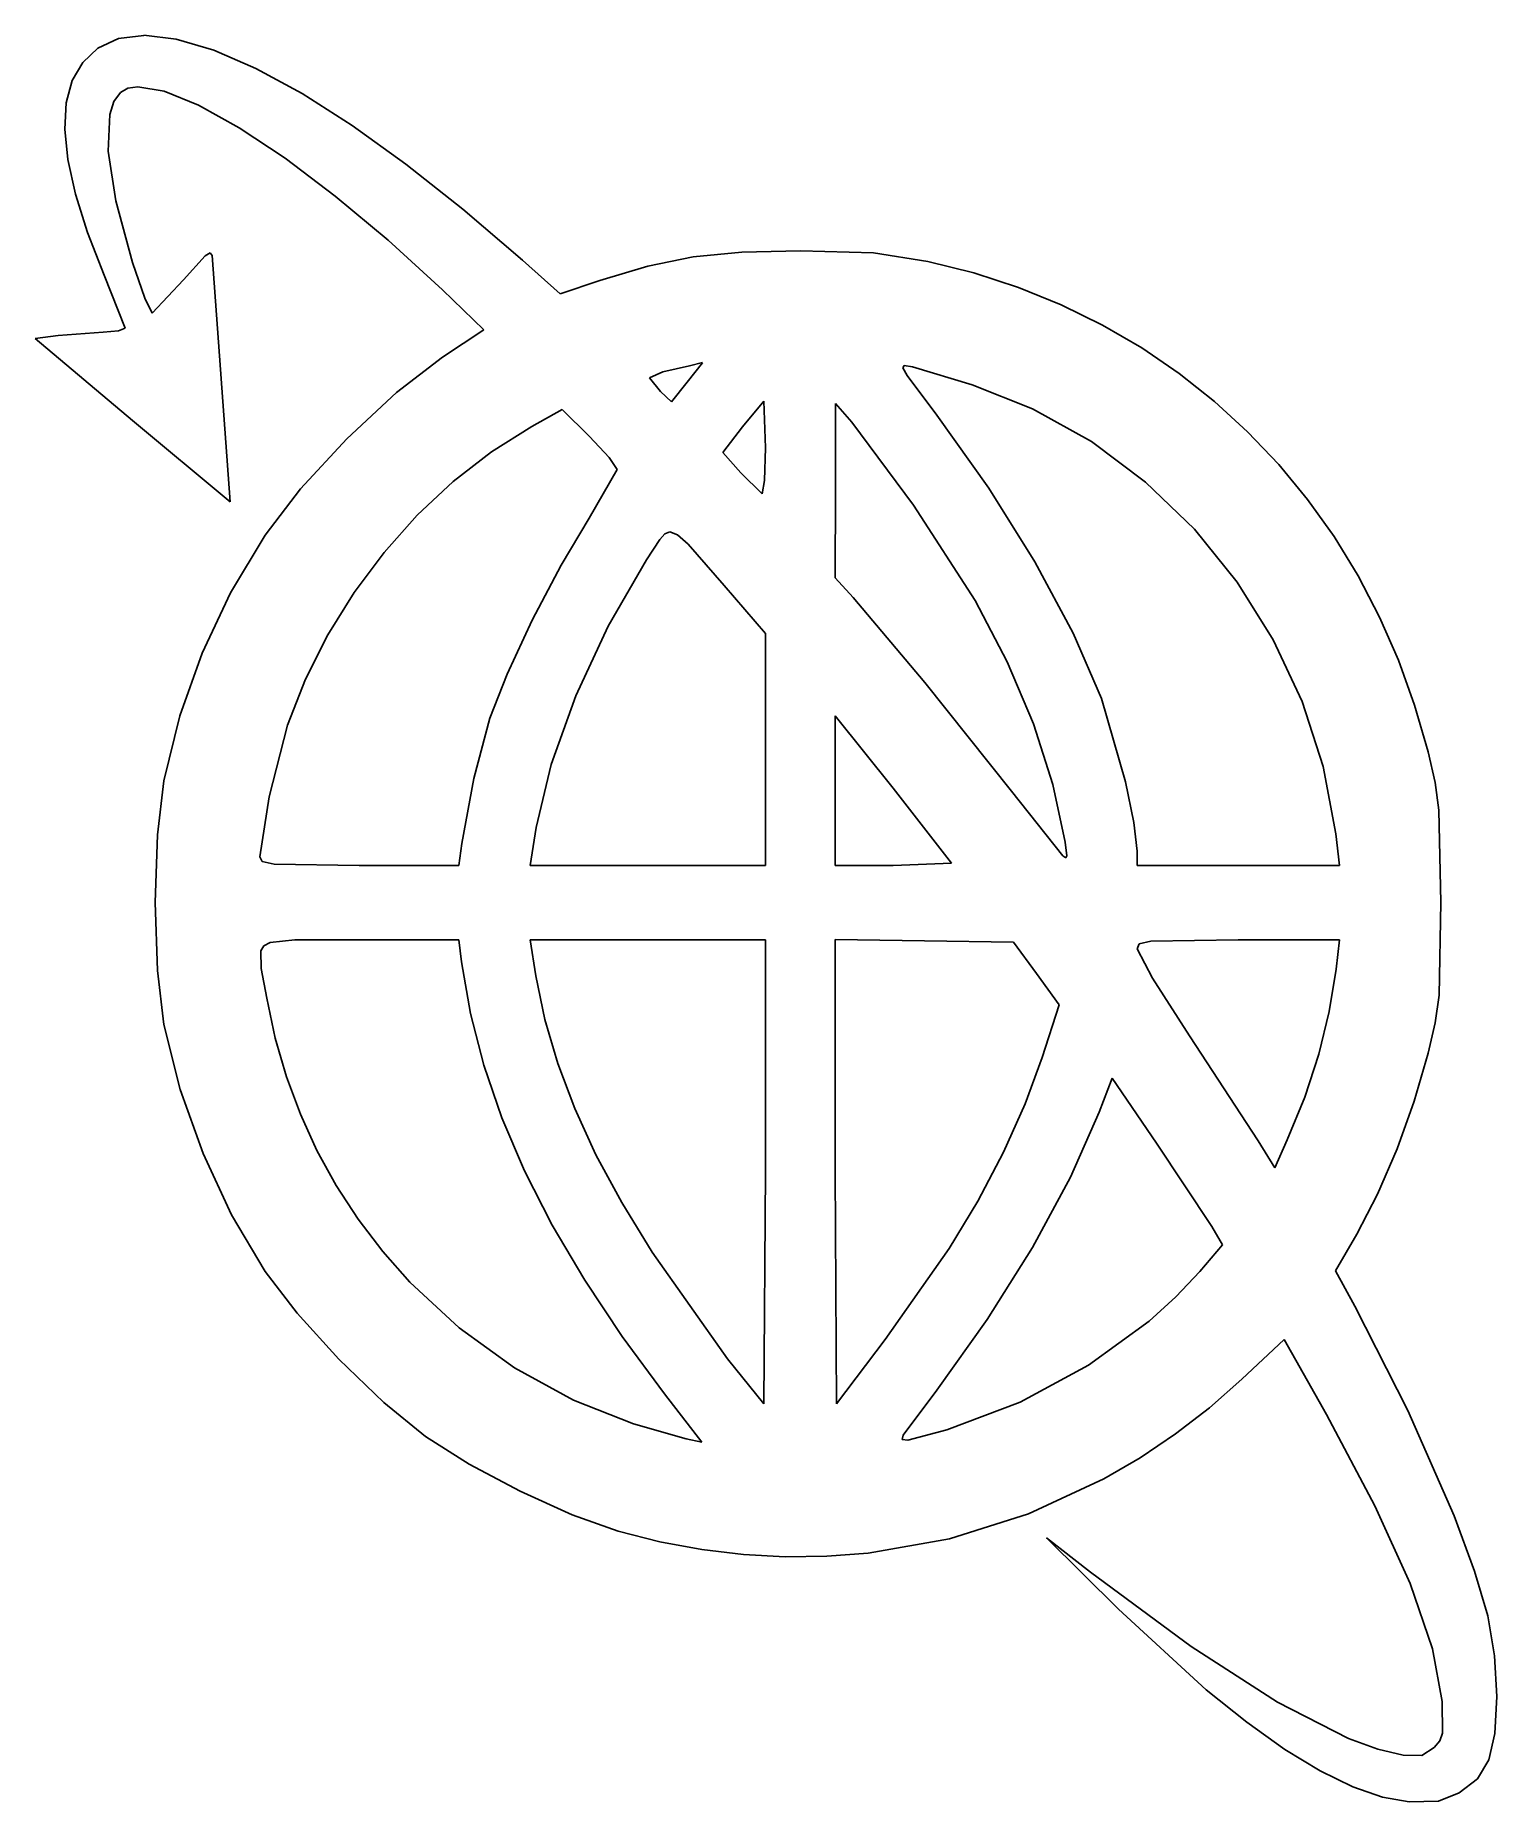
# Model space of a CAD drawing. Extents: x 48.8 to 70.3, y 130.3 to 156.3.
import ezdxf

# ---------------------------------------------------------------- set-up
doc = ezdxf.new("R2010")
doc.units = 0
doc.layers.add('Layer_1', color=7, linetype='CONTINUOUS')

msp = doc.modelspace()

# ---------------------------------------------------------------- linework, layer by layer
at = {"layer": 'Layer_1', "color": 7}
for p, q in [((49.725145, 156.12154), (50.028011, 156.26287)), ((50.028011, 156.26287), (50.401071, 156.30857)), ((50.401063, 156.30885), (50.879708, 156.25265)), ((50.401071, 156.30857), (50.401071, 156.30857)), ((50.879708, 156.25265), (51.43084, 156.08915)), ((49.503983, 155.91113), (49.725145, 156.12154)), ((51.43084, 156.08915), (52.049322, 155.82092)), ((49.34927, 155.64201), (49.503983, 155.91113)), ((52.049322, 155.82092), (52.730024, 155.45053)), ((49.26101, 155.31392), (49.34927, 155.64201)), ((50.058969, 155.46777), (49.962429, 155.33533)), ((50.168716, 155.53017), (50.058969, 155.46777)), ((50.314117, 155.55347), (50.168716, 155.53017)), ((50.7026, 155.48817), (50.314117, 155.55347)), ((51.205858, 155.2832), (50.7026, 155.48817)), ((52.730024, 155.45053), (53.467806, 154.98056)), ((49.23921, 154.92661), (49.26101, 155.31392)), ((49.962429, 155.33533), (49.900199, 155.14578)), ((51.805328, 154.95), (51.205858, 155.2832)), ((49.28387, 154.47983), (49.23921, 154.92661)), ((49.900199, 155.14578), (49.877919, 154.60645)), ((52.482447, 154.49996), (51.805328, 154.95)), ((53.467806, 154.98056), (54.257535, 154.41359)), ((49.394987, 153.97333), (49.28387, 154.47983)), ((49.877919, 154.60645), (49.990599, 153.87197)), ((53.218652, 153.94445), (52.482447, 154.49996)), ((54.257535, 154.41359), (55.094078, 153.7522)), ((49.572567, 153.40685), (49.394987, 153.97333)), ((49.990599, 153.87197), (50.236744, 152.96456)), ((53.995387, 153.29486), (53.218652, 153.94445)), ((55.094078, 153.7522), (55.972299, 152.99896)), ((49.816611, 152.78014), (49.572567, 153.40685)), ((51.304769, 153.06514), (51.377969, 153.10664)), ((51.377969, 153.10664), (51.406699, 153.06944)), ((51.406699, 153.06944), (51.672314, 149.44486)), ((54.794082, 152.56259), (53.995387, 153.29486)), ((58.484267, 153.048), (59.202407, 153.1181)), ((59.202407, 153.1181), (60.063006, 153.1379)), ((60.063006, 153.1379), (61.136839, 153.107)), ((61.136839, 153.107), (61.937828, 152.98284)), ((50.236744, 152.96456), (50.418124, 152.44016)), ((50.982951, 152.71083), (51.304769, 153.06514)), ((55.972299, 152.99896), (56.526271, 152.50649)), ((57.109182, 152.70234), (57.81704, 152.91395)), ((57.81704, 152.91395), (58.484267, 153.048)), ((61.937828, 152.98284), (62.61545, 152.81217)), ((62.61545, 152.81217), (63.27005, 152.59823)), ((50.125636, 151.99828), (49.816611, 152.78014)), ((50.524066, 152.22197), (50.982951, 152.71083)), ((55.405931, 151.97606), (54.794082, 152.56259)), ((56.526271, 152.50649), (57.109182, 152.70234)), ((63.27005, 152.59823), (63.900338, 152.34227)), ((50.418124, 152.44016), (50.524066, 152.22197)), ((63.900338, 152.34227), (64.505027, 152.04557)), ((64.505027, 152.04557), (65.082829, 151.70938)), ((48.805305, 151.84678), (49.141204, 151.89178)), ((50.233642, 150.64013), (48.805305, 151.84678)), ((49.141204, 151.89178), (49.801112, 151.94298)), ((49.801112, 151.94298), (50.030286, 151.96168)), ((50.030286, 151.96168), (50.125636, 151.99828)), ((54.797699, 151.5735), (55.405931, 151.97606)), ((54.120355, 151.05178), (54.797699, 151.5735)), ((65.082829, 151.70938), (65.632459, 151.33496)), ((58.039883, 151.35634), (57.842996, 151.26954)), ((57.842996, 151.26954), (58.005259, 151.06904)), ((58.43004, 151.44424), (58.039883, 151.35634)), ((58.395417, 151.20494), (58.62331, 151.49278)), ((58.62331, 151.49284), (58.43004, 151.44424)), ((61.586953, 151.45348), (61.568803, 151.41718)), ((61.568803, 151.41718), (61.633033, 151.30305)), ((61.713046, 151.43333), (61.586956, 151.45353)), ((61.586956, 151.45353), (61.586956, 151.45352)), ((61.633033, 151.30305), (62.069098, 150.71968)), ((62.589483, 151.16839), (61.713046, 151.43333)), ((65.632459, 151.33496), (66.15263, 150.92359)), ((53.388824, 150.37111), (54.120355, 151.05178)), ((58.005259, 151.06904), (58.167007, 150.91711)), ((58.167007, 150.91711), (58.395417, 151.20494)), ((63.477795, 150.8158), (62.589483, 151.16839)), ((56.557363, 150.80608), (56.108296, 150.55545)), ((56.960959, 150.40657), (56.557366, 150.80603)), ((59.52455, 150.92435), (59.208807, 150.54867)), ((59.524547, 150.92435), (59.524534, 150.92435)), ((59.550367, 150.24171), (59.524547, 150.92435)), ((60.580282, 150.89025), (60.577682, 149.60815)), ((60.817443, 150.61691), (60.580374, 150.89028)), ((64.344232, 150.33061), (63.477795, 150.8158)), ((66.15263, 150.92359), (66.642053, 150.47651)), ((51.672314, 149.44486), (50.233642, 150.64013)), ((56.108296, 150.55545), (55.514825, 150.18171)), ((59.208807, 150.54867), (58.9189, 150.17246)), ((61.725123, 149.39849), (60.817443, 150.61691)), ((62.069098, 150.71968), (62.834513, 149.64747)), ((66.642053, 150.47651), (67.099441, 149.995)), ((52.708541, 149.63715), (53.388824, 150.37111)), ((57.246325, 150.09953), (56.960959, 150.40657)), ((59.535367, 149.76103), (59.550367, 150.24171)), ((65.140688, 149.73507), (64.344232, 150.33061)), ((55.514825, 150.18171), (54.950977, 149.74341)), ((57.36507, 149.92288), (57.246325, 150.09953)), ((58.9189, 150.17246), (59.183484, 149.87222)), ((67.099441, 149.995), (67.523505, 149.48031)), ((54.950977, 149.74341), (54.422599, 149.24772)), ((56.952691, 149.20406), (57.36507, 149.92288)), ((59.183484, 149.87222), (59.499227, 149.56474)), ((59.499227, 149.56474), (59.535367, 149.76103)), ((65.858045, 149.04197), (65.140688, 149.73507)), ((52.184938, 148.95557), (52.708541, 149.63715)), ((60.577682, 149.60815), (60.575082, 148.32606)), ((62.834513, 149.64747), (63.513223, 148.56113)), ((67.523505, 149.48031), (67.912961, 148.93371)), ((54.422599, 149.24772), (53.935533, 148.70179)), ((56.541338, 148.51136), (56.952691, 149.20406)), ((62.632837, 147.99536), (61.725123, 149.39849)), ((51.678719, 148.10508), (52.184938, 148.95557)), ((58.06881, 148.97367), (57.99439, 148.89227)), ((58.1428, 149.00407), (58.06881, 148.97367)), ((58.255505, 148.96199), (58.142801, 149.00409)), ((58.142801, 149.00409), (58.142801, 149.00409)), ((58.410242, 148.82124), (58.255505, 148.96199)), ((66.48718, 148.26411), (65.858045, 149.04197)), ((67.912961, 148.93371), (68.266518, 148.35646)), ((53.935533, 148.70179), (53.495626, 148.11277)), ((57.99439, 148.89227), (57.798635, 148.59117)), ((58.942234, 148.21187), (58.410242, 148.82124)), ((56.117388, 147.70242), (56.541338, 148.51136)), ((57.798635, 148.59117), (57.232466, 147.6157)), ((63.513223, 148.56113), (64.075518, 147.51176)), ((59.550466, 147.50752), (58.942234, 148.21187)), ((60.575082, 148.32606), (60.836564, 148.03719)), ((67.018966, 147.41428), (66.48718, 148.26411)), ((68.266518, 148.35646), (68.582894, 147.74983)), ((51.261323, 147.21903), (51.678719, 148.10508)), ((53.495626, 148.11277), (53.108723, 147.48784)), ((60.836564, 148.03719), (61.891325, 146.78774)), ((63.105401, 147.09113), (62.632837, 147.99536)), ((55.746381, 146.90933), (56.117388, 147.70242)), ((57.232466, 147.6157), (56.755645, 146.59141)), ((68.582894, 147.74983), (68.860796, 147.11507)), ((53.108723, 147.48784), (52.780666, 146.83413)), ((59.550466, 145.80116), (59.550466, 147.50752)), ((64.075518, 147.51176), (64.491689, 146.55043)), ((67.444283, 146.50527), (67.018966, 147.41428)), ((50.93302, 146.29808), (51.261323, 147.21903)), ((63.490457, 146.1786), (63.105401, 147.09113)), ((68.860796, 147.11507), (69.09894, 146.45345)), ((52.780666, 146.83413), (52.5173, 146.15882)), ((55.493866, 146.26419), (55.746381, 146.90933)), ((56.755645, 146.59141), (56.394528, 145.58218)), ((61.891325, 146.78774), (63.166138, 145.18775)), ((64.491689, 146.55043), (64.844378, 145.32673)), ((67.75401, 145.54988), (67.444283, 146.50527)), ((69.09894, 146.45345), (69.296036, 145.76623)), ((50.694075, 145.34287), (50.93302, 146.29808)), ((52.5173, 146.15882), (52.243615, 145.10462)), ((55.254568, 145.37579), (55.493866, 146.26419)), ((61.428905, 145.23122), (60.575211, 146.29524)), ((60.575211, 146.29521), (60.575211, 145.19502)), ((63.777945, 145.28471), (63.490457, 146.1786)), ((59.550466, 144.09481), (59.550466, 145.80116)), ((56.394528, 145.58218), (56.175477, 144.65188)), ((67.939022, 144.56089), (67.75401, 145.54988)), ((69.296036, 145.76623), (69.400025, 145.31722)), ((50.600565, 144.54813), (50.694075, 145.34287)), ((55.07942, 144.41934), (55.254568, 145.37579)), ((63.957822, 144.43641), (63.777945, 145.28471)), ((64.844378, 145.32673), (64.966804, 144.7279)), ((69.400025, 145.31722), (69.456795, 144.90995)), ((52.243615, 145.10462), (52.106474, 144.22251)), ((60.575211, 145.19502), (60.575211, 144.09483)), ((62.282599, 144.13103), (61.428905, 145.23122)), ((63.166138, 145.18775), (63.920412, 144.23714)), ((69.456795, 144.90995), (69.486205, 143.54879)), ((50.569395, 143.54867), (50.600565, 144.54813)), ((56.175477, 144.65188), (56.086597, 144.09481)), ((64.966804, 144.7279), (65.014134, 144.30612)), ((67.994832, 144.09477), (67.939022, 144.56089)), ((55.03446, 144.09481), (55.07942, 144.41934)), ((63.920412, 144.23714), (63.968992, 144.20574)), ((63.983962, 144.23554), (63.957822, 144.43641)), ((63.968992, 144.20574), (63.983962, 144.23554)), ((65.014134, 144.30612), (65.014134, 144.09477)), ((52.106474, 144.22251), (52.140534, 144.15161)), ((52.140534, 144.15161), (52.3193, 144.11341)), ((52.3193, 144.11341), (53.570467, 144.09481)), ((53.570467, 144.09481), (55.03446, 144.09481)), ((56.086597, 144.09481), (57.818273, 144.09481)), ((57.818273, 144.09481), (59.550466, 144.09481)), ((60.575211, 144.09483), (61.428905, 144.09483)), ((61.428905, 144.09483), (62.282599, 144.13103)), ((65.014134, 144.09477), (66.504484, 144.09477)), ((66.504484, 144.09477), (67.994832, 144.09477)), ((50.600565, 142.54921), (50.569395, 143.54867)), ((69.486205, 143.54879), (69.459575, 142.18589)), ((52.261866, 142.96309), (52.169126, 142.91369)), ((52.621691, 143.00299), (52.261866, 142.96309)), ((53.570482, 143.00193), (52.621702, 143.00293)), ((52.621702, 143.00293), (52.621702, 143.00291)), ((55.034475, 143.00193), (53.570482, 143.00193)), ((55.075815, 142.67792), (55.034475, 143.00193)), ((57.818285, 143.00179), (56.086609, 143.00179)), ((56.086609, 143.00179), (56.171359, 142.47262)), ((59.550478, 143.00179), (57.818285, 143.00179)), ((59.550479, 139.58701), (59.550479, 143.00179)), ((60.575211, 143.005), (60.575211, 139.58867)), ((61.88623, 142.98639), (60.575212, 143.00499)), ((63.197777, 142.96779), (61.88623, 142.98639)), ((63.533674, 142.50736), (63.197777, 142.96779)), ((65.044731, 142.94301), (65.014231, 142.86691)), ((65.219763, 142.98331), (65.044731, 142.94301)), ((66.504577, 143.00191), (65.219763, 142.98331)), ((67.994925, 143.00191), (66.504577, 143.00191)), ((67.942735, 142.56823), (67.994925, 143.00179)), ((52.169126, 142.91369), (52.122326, 142.83699)), ((52.122326, 142.83699), (52.130026, 142.57823)), ((55.20559, 141.91959), (55.075815, 142.67792)), ((65.014231, 142.86691), (65.241019, 142.43506)), ((50.694075, 141.75446), (50.600565, 142.54921)), ((52.130026, 142.57823), (52.211906, 142.14049)), ((56.171359, 142.47262), (56.302288, 141.82978)), ((63.86957, 142.0464), (63.533674, 142.50736)), ((65.241019, 142.43506), (65.786277, 141.58637)), ((67.8416, 141.94566), (67.942735, 142.56823)), ((69.459575, 142.18589), (69.402825, 141.78107)), ((52.211906, 142.14049), (52.335835, 141.55459)), ((55.402797, 141.15551), (55.20559, 141.91959)), ((63.619457, 141.27229), (63.86957, 142.0464)), ((67.687816, 141.3181), (67.8416, 141.94566)), ((50.935928, 140.79844), (50.694075, 141.75446)), ((56.302288, 141.82978), (56.491241, 141.17967)), ((69.402825, 141.78107), (69.297589, 141.33135)), ((52.335835, 141.55459), (52.500175, 140.98563)), ((65.786277, 141.58637), (66.799137, 140.0428)), ((55.668542, 140.38333), (55.402797, 141.15551)), ((56.491241, 141.17967), (56.740796, 140.51716)), ((63.368203, 140.59033), (63.619457, 141.27229)), ((67.482172, 140.68825), (67.687816, 141.3181)), ((69.297589, 141.33135), (69.09309, 140.62888)), ((52.500175, 140.98563), (52.704582, 140.43426)), ((64.647325, 140.96574), (64.455605, 140.46448)), ((65.30311, 140.00973), (64.647335, 140.96575)), ((51.273068, 139.85522), (50.935928, 140.79844)), ((67.225465, 140.05882), (67.482172, 140.68825)), ((69.09309, 140.62888), (68.839598, 139.92585)), ((52.704582, 140.43426), (52.948713, 139.90114)), ((56.003917, 139.60073), (55.668542, 140.38333)), ((56.740796, 140.51716), (57.053528, 139.83708)), ((63.047981, 139.87676), (63.368203, 140.59033)), ((64.455605, 140.46448), (64.033822, 139.51068)), ((51.693943, 138.95303), (51.273068, 139.85522)), ((52.948713, 139.90114), (53.23223, 139.38695)), ((57.053528, 139.83708), (57.432009, 139.13431)), ((62.671659, 139.15803), (63.047981, 139.87676)), ((66.114431, 138.78345), (65.30311, 140.00973)), ((66.799137, 140.0428), (67.039947, 139.6454)), ((67.039947, 139.6454), (67.225465, 140.05882)), ((68.839598, 139.92585), (68.552329, 139.26075)), ((56.410026, 138.80535), (56.003917, 139.60073)), ((59.523609, 136.17223), (59.550479, 139.58701)), ((60.575211, 139.58867), (60.592251, 136.17441)), ((53.23223, 139.38695), (53.554786, 138.89234)), ((64.033822, 139.51068), (63.474551, 138.47556)), ((57.432009, 139.13431), (57.878821, 138.40369)), ((62.252098, 138.46058), (62.671659, 139.15803)), ((68.552329, 139.26075), (68.24649, 138.67208)), ((52.187005, 138.12006), (51.693943, 138.95303)), ((53.554786, 138.89234), (53.916043, 138.41797)), ((56.88797, 137.99485), (56.410026, 138.80535)), ((66.269977, 138.51318), (66.114431, 138.78345)), ((68.24649, 138.67208), (67.935398, 138.13207)), ((53.916043, 138.41797), (54.315656, 137.96452)), ((57.878821, 138.40369), (58.987725, 136.83834)), ((61.310658, 137.11875), (62.252098, 138.46058)), ((63.474551, 138.47556), (62.809333, 137.41312)), ((65.936147, 138.12251), (66.269977, 138.51318)), ((52.655966, 137.50916), (52.187005, 138.12006)), ((57.438843, 137.16689), (56.88797, 137.99485)), ((65.586206, 137.7476), (65.936147, 138.12251)), ((67.935398, 138.13207), (68.221169, 137.61324)), ((54.315656, 137.96452), (55.041109, 137.29201)), ((65.193628, 137.39044), (65.586206, 137.7476)), ((53.271471, 136.8338), (52.655966, 137.50916)), ((68.221169, 137.61324), (68.997459, 136.07542)), ((55.041109, 137.29201), (55.855171, 136.70506)), ((62.809333, 137.41312), (62.069707, 136.37739)), ((64.299961, 136.74155), (65.193628, 137.39044)), ((58.063746, 136.31913), (57.438843, 137.16689)), ((60.592251, 136.17441), (61.310658, 137.11875)), ((67.180405, 137.12151), (66.558221, 136.5386)), ((67.801041, 136.01512), (67.180405, 137.12151)), ((53.934887, 136.19527), (53.271471, 136.8338)), ((55.855171, 136.70506), (56.721647, 136.22668)), ((58.987725, 136.83834), (59.523609, 136.17223)), ((63.293954, 136.20023), (64.299961, 136.74155)), ((66.558221, 136.5386), (66.079072, 136.11716)), ((54.547586, 135.69488), (53.934887, 136.19527)), ((56.721647, 136.22668), (57.604342, 135.87989)), ((58.609449, 135.6122), (58.063746, 136.31913)), ((62.069707, 136.37739), (61.575163, 135.71128)), ((62.214409, 135.79087), (63.293954, 136.20023)), ((66.079072, 136.11716), (65.579999, 135.73147)), ((68.511751, 134.67543), (67.801041, 136.01512)), ((68.997459, 136.07542), (69.68051, 134.52609)), ((55.185988, 135.28816), (54.547586, 135.69488)), ((57.604342, 135.87989), (58.380005, 135.6613)), ((58.380005, 135.6613), (58.609449, 135.6122)), ((61.575163, 135.71128), (61.560293, 135.64858)), ((61.642033, 135.63848), (62.214409, 135.79087)), ((65.579999, 135.73147), (65.06258, 135.38192)), ((61.560293, 135.64858), (61.642033, 135.63848)), ((55.937624, 134.88732), (55.185988, 135.28816)), ((65.06258, 135.38192), (64.528378, 135.06889)), ((56.702598, 134.54158), (55.937624, 134.88732)), ((64.528378, 135.06889), (63.415924, 134.5539)), ((69.030734, 133.52927), (68.511751, 134.67543)), ((57.381003, 134.30014), (56.702598, 134.54158)), ((63.415924, 134.5539), (62.255205, 134.18957)), ((69.68051, 134.52609), (69.981963, 133.71319)), ((57.994024, 134.14515), (57.381003, 134.30014)), ((58.60912, 134.03126), (57.994024, 134.14515)), ((62.255205, 134.18957), (61.058786, 133.97896)), ((64.741258, 133.15452), (63.682409, 134.20252)), ((63.682409, 134.20252), (64.331463, 133.69764)), ((59.224712, 133.95806), (58.60912, 134.03126)), ((59.839234, 133.92526), (59.224712, 133.95806)), ((60.451117, 133.93226), (59.839234, 133.92526)), ((61.058786, 133.97896), (60.451117, 133.93226)), ((64.331463, 133.69764), (65.810926, 132.60339)), ((69.981963, 133.71319), (70.173865, 133.05386)), ((69.360294, 132.57068), (69.030734, 133.52927)), ((66.033176, 131.96638), (64.741258, 133.15452)), ((70.173865, 133.05386), (70.275412, 132.46661)), ((65.810926, 132.60339), (67.080111, 131.78459)), ((69.502746, 131.79367), (69.360294, 132.57068)), ((70.275412, 132.46661), (70.305792, 131.86992)), ((66.629041, 131.48866), (66.033176, 131.96638)), ((67.080111, 131.78459), (68.124517, 131.24974)), ((69.509946, 131.33094), (69.502746, 131.79367)), ((70.305792, 131.86992), (70.280892, 131.32401)), ((67.188617, 131.09043), (66.629041, 131.48866)), ((68.124517, 131.24974), (68.557891, 131.09146)), ((69.468346, 131.21715), (69.509946, 131.33094)), ((70.280892, 131.32401), (70.192312, 130.93492)), ((67.709729, 130.77312), (67.188617, 131.09043)), ((68.557891, 131.09146), (68.929633, 131.00736)), ((68.929633, 131.00736), (69.204808, 131.00136)), ((69.204808, 131.00136), (69.385936, 131.11925)), ((69.385936, 131.11925), (69.468346, 131.21715)), ((68.190207, 130.53817), (67.709729, 130.77312)), ((70.192312, 130.93492), (70.022749, 130.65818)), ((68.627884, 130.38702), (68.190207, 130.53817)), ((70.022749, 130.65818), (69.754906, 130.44933)), ((69.020584, 130.32112), (68.627884, 130.38702)), ((69.45146, 130.32612), (69.020584, 130.32112)), ((69.754906, 130.44933), (69.45146, 130.32612))]:
    msp.add_line(p, q, dxfattribs=at)

doc.saveas('drawing.dxf')
